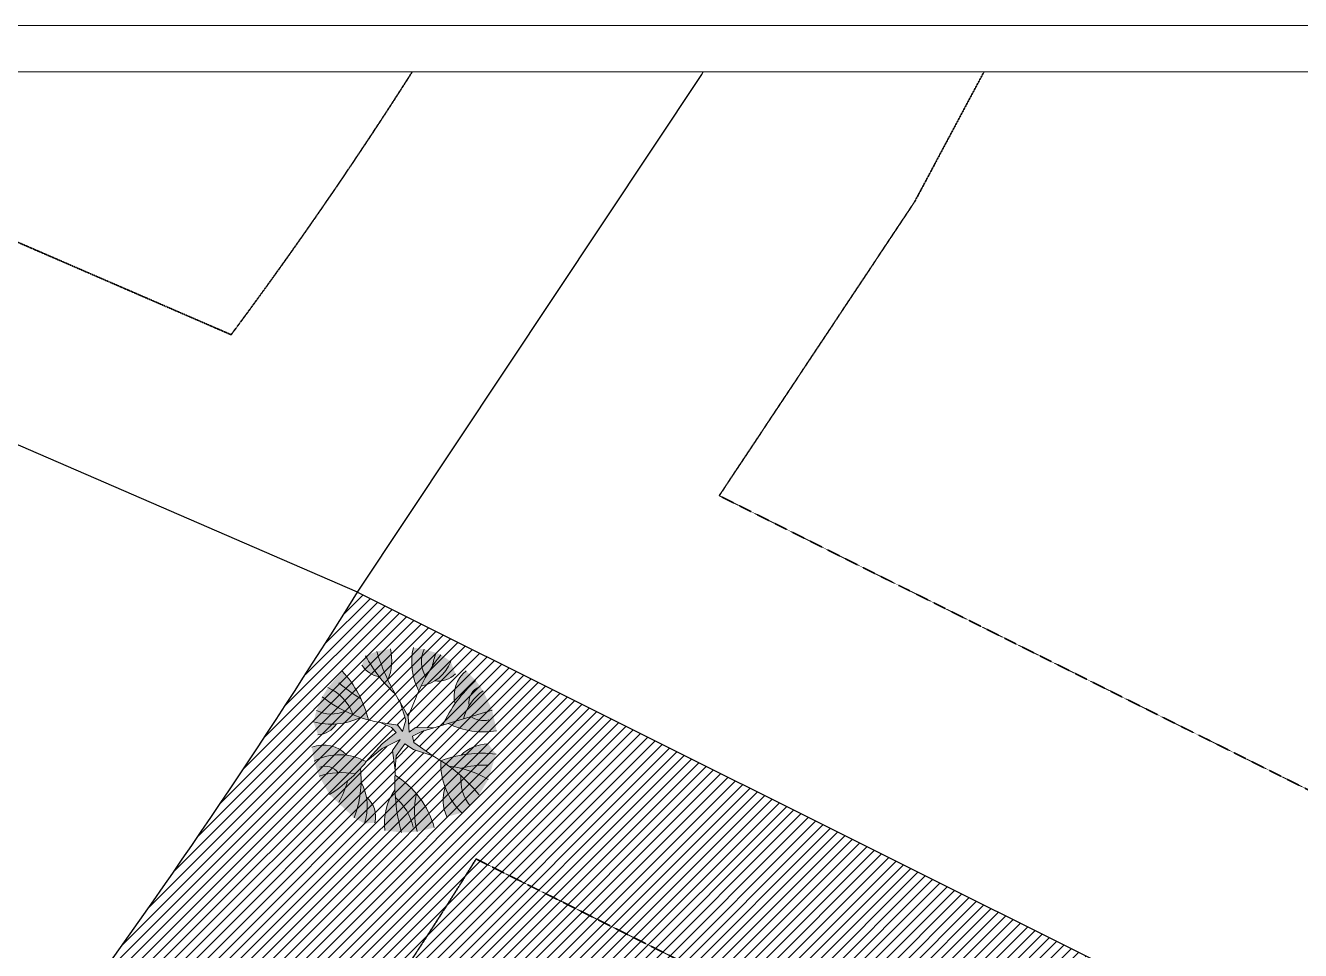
# Model space of a CAD drawing. Header units: metres. Extents: x 579991 to 911209, y 678516 to 840782.
# Drawn here: x 657404 to 677983, y 708130 to 723066 of the extents above; entities that cross this region are included whole.
import ezdxf

# ---------------------------------------------------------------- set-up
doc = ezdxf.new("R2010")
doc.units = ezdxf.units.M
doc.header["$MEASUREMENT"] = 0
doc.linetypes.add('DASHED', pattern=[0.75, 0.5, -0.25])
for name, color, linetype, lineweight, true_color in [('2D Drafting - General_Pen_No__104', 7, 'Continuous', 13, 0x96e196), ('ОБЗАВЕЖДАНЕ_Pen_No__64', 7, 'Continuous', 13, 0x41c341), ('ОБЗАВЕЖДАНЕ_Pen_No__9', 7, 'Continuous', 13, 0x3dad99)]:
    doc.layers.add(name, color=color, linetype=linetype, lineweight=lineweight, true_color=true_color)
doc.layers.add('2D Drafting - General_Pen_No__6', color=5, linetype='Continuous', lineweight=13)
doc.layers.add('Roofs_Pen_No__1', color=7, linetype='Continuous', lineweight=13)
doc.layers.add('Parceli', color=7, linetype='Continuous')

msp = doc.modelspace()

# ---------------------------------------------------------------- hatches: boundary and pattern name
at = {"layer": '2D Drafting - General_Pen_No__104', "linetype": 'Continuous', "lineweight": 0, "true_color": 0x547d54, "transparency": 33554687}
h = msp.add_hatch(dxfattribs=at)
h.set_pattern_fill('ANSI31', color=87, scale=1000)
h.set_pattern_definition([(45, (63000, 0), (-88.38834764831844, 88.38834764831844), [])])
h.paths.add_polyline_path([(672873.870529637, 695722.1407107007), (670426.726437152, 697461.8768615993, -0.02612016134504541), (666432.7983713069, 692706.2231018038), (657490.3417151712, 699788.1376105191, 0.0372376702390272), (664677.3245852732, 709608.8663046078), (674975.0075113319, 704463.6584068479, -0.0267211541414698), (671604.3113063325, 699078.6089001854), (674046.3250555397, 697342.5200390783, 0.00195804477381019), (674373.1004322241, 697811.3149567341), (679260.5114538514, 705676.0472846047), (678959.539160301, 705826.4272325074), (677850.7110819445, 703585.7799387575), (673369.4164948135, 705803.4360952504), (674478.2445729551, 708044.0833888978), (678959.5391603034, 705826.4272325062), (662764.9133611761, 713918.0258153768, -0.03723767025705801), (652492.0718377747, 699919.6603619324), (666807.4495323293, 688582.6995135115, 0.03213471712357351)])
h.paths.add_polyline_path([(666793.704039393, 691251.1620809995), (666641.750053376, 691171.875834997), (666663.0248019171, 691068.9937095181), (666966.920204829, 690853.4464069232), (666659.6293272198, 690957.7091189988), (666518.9361090589, 691047.4503750354), (666380.1419406323, 690856.4482701506), (666361.629162454, 690642.4731671951), (666316.6640892462, 690940.1615250864), (666440.187034938, 691116.9912262934), (666150.2108145361, 690975.3743366875), (665895.8470295542, 690761.7064118793), (666150.3318089654, 691051.5487223295), (666375.3563712386, 691235.1183230549), (666304.4909786823, 691314.7615740813), (666106.0215976732, 691396.8467276786), (666403.4331388461, 691350.085724611), (666480.6810828979, 691249.5573312035), (666533.5601793835, 691430.1523102614), (666441.9734133959, 691722.5795821183), (666573.72457523, 691492.8573230538), (666587.8631006745, 691237.262258884), (666690.2847420326, 691312.3004672165), (666980.1968208494, 691307.8815511176)], flags=16)
h.paths.add_polyline_path([(655733.9008606724, 700384.77773081), (655581.9468746553, 700305.4914848076), (655603.2216231965, 700202.6093593286), (655907.1170261083, 699987.0620567338), (655599.8261484992, 700091.3247688094), (655459.1329303383, 700181.0660248459), (655320.3387619116, 699990.0639199611), (655301.8259837334, 699776.0888170056), (655256.8609105255, 700073.7771748969), (655380.3838562174, 700250.6068761039), (655090.4076358154, 700108.989986498), (654836.0438508336, 699895.3220616898), (655090.5286302448, 700185.1643721401), (655315.553192518, 700368.7339728654), (655244.6877999617, 700448.3772238918), (655046.2184189525, 700530.4623774891), (655343.6299601254, 700483.7013744215), (655420.8779041773, 700383.172981014), (655473.7570006629, 700563.7679600719), (655382.1702346753, 700856.1952319288), (655513.9213965094, 700626.4729728643), (655528.0599219538, 700370.8779086946), (655630.481563312, 700445.916117027), (655920.3936421288, 700441.4972009282)], flags=16)
h.paths.add_polyline_path([(663976.2148315031, 711271.0523170526), (663668.923953894, 711375.3150291282), (663528.230735733, 711465.0562851648), (663389.4365673064, 711274.05418028), (663370.9237891282, 711060.0790773245), (663325.9587159203, 711357.7674352158), (663449.4816616122, 711534.5971364228), (663159.5054412102, 711392.9802468169), (662905.1416562283, 711179.3123220087), (663159.6264356396, 711469.1546324589), (663384.6509979127, 711652.7242331842), (663313.7856053564, 711732.3674842106), (663115.3162243473, 711814.4526378079), (663412.7277655202, 711767.6916347403), (663489.9757095721, 711667.1632413329), (663542.8548060576, 711847.7582203908), (663451.2680400701, 712140.1854922477), (663583.0192019042, 711910.4632331831), (663597.1577273486, 711654.8681690134), (663699.5793687068, 711729.9063773459), (663989.4914475236, 711725.487461247), (663802.9986660671, 711668.7679911288), (663651.0446800501, 711589.4817451264), (663672.3194285913, 711486.5996196475)], flags=16)
h.paths.add_polyline_path([(664494.178448426, 695984.9089361702), (663892.9128104785, 695185.859730787), (661655.5750722082, 696869.403489347), (662256.8407101558, 697668.4526947301), (659380.2635339737, 699833.0090190346), (661424.5667029953, 702549.7763173374), (660625.517497612, 703151.041955285), (662549.5675390441, 705707.9994125112), (663348.6167444274, 705106.7337745636), (665392.9199134491, 707823.5010728666), (673383.411967281, 701810.844693391), (671423.9527252947, 699206.8303418732), (671604.3113063325, 699078.6089001854, 0.02672115414146989), (674975.0075113319, 704463.6584068479), (664677.3245852732, 709608.8663046078, -0.03723767023902724), (657490.3417151712, 699788.1376105191), (666432.7983713069, 692706.2231018038, 0.03453505690519396), (671604.3113063325, 699078.6089001854), (671423.9527252947, 699206.8303418732), (667370.7555878055, 693820.3526395588)], flags=17)
at = {"layer": 'ОБЗАВЕЖДАНЕ_Pen_No__64', "linetype": 'Continuous', "lineweight": 0, "true_color": 0x103010}
h = msp.add_hatch(color=88, dxfattribs=at)
edge = h.paths.add_edge_path()
edge.add_ellipse((662512.3667450873, 712810.9653822146), major_axis=(-721.2672341746826, 354.7761483196171), ratio=0.9999999999999098, start_angle=183.4394826287652, end_angle=219.734600782757, ccw=False)
edge.add_ellipse((666455.8596346087, 714024.3974127736), major_axis=(-3182.376936048388, 1565.344130964631), ratio=0.9999999999998164, start_angle=51.64649860584247, end_angle=55.76567062855414)
edge.add_ellipse((664921.8397569963, 713971.7446759536), major_axis=(-2063.100566877898, 1014.79567909457), ratio=0.9999999999998593, start_angle=64.42378549216932, end_angle=73.78759042933922, ccw=False)
edge.add_ellipse((663183.180442991, 712949.5206581141), major_axis=(179.3048532783602, 364.5304686088142), ratio=0.9999999999999212, start_angle=147.2646035812459, end_angle=196.6468417489392, ccw=False)
edge.add_line((662835.2298190648, 712739.8469681509), (662893.1838632999, 712889.7328995238))
edge.add_line((662893.1838632999, 712889.7328995239), (663073.1423580284, 712959.010610644))
edge.add_line((663073.1423580283, 712959.0106106441), (663293.8154911789, 712999.1950178789))
h = msp.add_hatch(color=88, dxfattribs=at)
edge = h.paths.add_edge_path()
edge.add_ellipse((664067.0071635472, 712856.1802610607), major_axis=(-338.1695097372091, 166.3384532932268), ratio=0.9999999999999942, start_angle=107.3216712035283, end_angle=163.1159074508075, ccw=False)
edge.add_ellipse((663669.001552726, 713028.5619989231), major_axis=(-576.1559274494174, 283.3989554591581), ratio=0.9999999999999896, start_angle=126.7285279373566, end_angle=148.1541442102069, ccw=False)
edge.add_line((663786.4187642983, 712397.3062511337), (663751.3389315837, 712319.6466666724))
edge.add_ellipse((664639.6973403798, 712785.066705741), major_axis=(-899.9199825210346, 442.651669266521), ratio=0.9999999999999946, start_angle=12.63817934990442, end_angle=53.84210238111439, ccw=False)
edge.add_line((663664.7320450776, 713020.0968063695), (663836.898587933, 712993.1162555616))
edge.add_line((663836.8985879329, 712993.1162555617), (664032.2185885618, 712936.5875422301))
edge.add_line((664032.2185885618, 712936.58754223), (664109.7835832195, 712905.8219368823))
edge.add_line((664109.7835832195, 712905.8219368823), (664267.6618307859, 712796.4488968296))
edge.add_line((664267.6618307859, 712796.4488968297), (664342.2888612603, 712598.7951696818))
h = msp.add_hatch(color=88, dxfattribs=at)
edge = h.paths.add_edge_path()
edge.add_ellipse((661157.8919111124, 711406.6556733935), major_axis=(810.9269945038237, 1648.631322070813), ratio=0.9999999999999902, start_angle=310.2633803024633, end_angle=338.45125055916344, ccw=False)
edge.add_line((662940.0359718242, 711853.3662882183), (662807.5718585245, 711893.714767855))
edge.add_ellipse((662334.6177468516, 712860.3759915313), major_axis=(-965.6628638350712, 474.9892067379357), ratio=0.9999999999999909, start_angle=120.90592645273111, end_angle=142.2625147964608, ccw=False)
edge.add_ellipse((662110.0919370544, 711983.9015337077), major_axis=(-331.3849821834779, 163.0012872060478), ratio=0.9999999999999797, start_angle=118.39239759081289, end_angle=174.1288154808832, ccw=False)
edge.add_line((662124.2738418437, 711614.8699637516), (662051.9229323639, 711822.0103743381))
edge.add_line((662051.9229323639, 711822.0103743384), (662100.9114249309, 712006.4546269285))
edge.add_line((662100.9114249309, 712006.4546269285), (662193.3250204313, 712223.5983960142))
edge.add_line((662193.3250204313, 712223.5983960142), (662284.4000814946, 712375.364473339))
edge.add_line((662284.4000814946, 712375.364473339), (662517.6697831785, 712642.2089766415))
h = msp.add_hatch(color=88, dxfattribs=at)
edge = h.paths.add_edge_path()
edge.add_line((664935.8874931331, 712013.322099187), (665008.5769714789, 711677.5998768082))
edge.add_ellipse((664796.151562182, 712894.6326320269), major_axis=(545.2881350457068, 1108.582036463077), ratio=0.999999999999988, start_angle=178.7845965579403, end_angle=216.0924772092205, ccw=False)
edge.add_line((664227.4717512685, 711797.8662236929), (664139.4265332405, 711771.0883609041))
edge.add_ellipse((666142.3673983313, 710844.8997758235), major_axis=(973.9879418462089, 1980.137594543197), ratio=0.9999999999999796, start_angle=81.03603200341502, end_angle=91.37510218503479, ccw=False)
edge.add_ellipse((664852.489771161, 712240.6934646202), major_axis=(233.631610824751, 474.9778883205334), ratio=0.9999999999999745, start_angle=65.84450707537923, end_angle=129.8698518348977, ccw=False)
edge.add_line((664514.7071845698, 712648.2356687728), (664669.5158892514, 712488.1605087526))
edge.add_line((664669.5158892513, 712488.1605087526), (664745.1092012845, 712389.2523713962))
edge.add_line((664745.1092012846, 712389.252371396), (664788.5483381663, 712323.6192862106))
edge.add_line((664788.5483381663, 712323.6192862106), (664935.8874931332, 712013.322099187))
msp.add_hatch(color=88, dxfattribs=at).paths.add_polyline_path([(663976.2148315026, 711271.0523170528), (663668.923953894, 711375.3150291282), (663528.2307357329, 711465.0562851648), (663389.4365673066, 711274.0541802803), (663370.9237891281, 711060.0790773255), (663325.9587159202, 711357.767435216), (663449.4816616122, 711534.5971364228), (663159.5054412097, 711392.9802468165), (662905.141656228, 711179.3123220091), (663159.62643564, 711469.1546324589), (663384.6509979127, 711652.7242331842), (663313.7856053566, 711732.3674842102), (663115.316224345, 711814.4526378086), (663412.7277655201, 711767.6916347407), (663489.9757095721, 711667.1632413329), (663542.8548060581, 711847.758220391), (663451.2680400696, 712140.185492248), (663583.0192019041, 711910.4632331828), (663597.1577273489, 711654.8681690135), (663699.5793687066, 711729.9063773463), (663989.4914475238, 711725.487461247), (663802.9986660671, 711668.7679911288), (663651.0446800498, 711589.4817451263), (663672.3194285915, 711486.5996196475)])
h = msp.add_hatch(color=88, dxfattribs=at)
edge = h.paths.add_edge_path()
edge.add_line((662905.1416562281, 711179.312322009), (662809.3746473307, 711067.9056236985))
edge.add_ellipse((661163.1525200496, 710873.541135338), major_axis=(-1487.453383092268, 731.6469639194127), ratio=0.9999999999998148, start_angle=205.261643725056, end_angle=212.925167801382, ccw=False)
edge.add_ellipse((662098.7603679836, 710452.8669248738), major_axis=(362.9197256286685, 737.8232949747328), ratio=0.999999999999994, start_angle=306.85749564520296, end_angle=324.8047947761728, ccw=False)
edge.add_ellipse((662659.4229114401, 710297.3188692298), major_axis=(174.2707021224682, 354.2959353747581), ratio=0.9999999999999901, start_angle=281.07073776417013, end_angle=347.3962903622014, ccw=False)
edge.add_line((663040.5892995971, 710194.3233742765), (662874.7485210155, 710180.7841233287))
edge.add_line((662874.7485210154, 710180.7841233287), (662708.4499302547, 710273.6405096513))
edge.add_line((662708.4499302548, 710273.6405096513), (662312.2735184946, 710647.1097091216))
edge.add_line((662312.2735184946, 710647.1097091216), (662142.0218560818, 710946.9183830951))
edge.add_line((662142.0218560818, 710946.9183830951), (662062.9105902506, 711189.089476776))
edge.add_line((662062.9105902506, 711189.089476776), (662027.889841244, 711414.2938514078))
edge.add_ellipse((662212.9216777644, 710931.8343068957), major_axis=(-463.6686345232656, 228.0688272787125), ratio=0.9999999999999921, start_angle=249.10058028918831, end_angle=317.17430974314834, ccw=False)
edge.add_ellipse((662475.0359342074, 710409.7612313849), major_axis=(-791.0704909041842, 389.1108988659871), ratio=0.9999999999998824, start_angle=266.99057048556415, end_angle=288.6075007095413, ccw=False)
h = msp.add_hatch(color=88, dxfattribs=at)
edge = h.paths.add_edge_path()
edge.add_line((664998.2366431797, 711302.4640772102), (664871.7152356915, 710890.340384008))
edge.add_line((664871.7152356916, 710890.3403840079), (664724.3741860902, 710643.74332829))
edge.add_line((664724.3741860902, 710643.74332829), (664573.5675243129, 710468.9768126371))
edge.add_line((664573.567524313, 710468.9768126372), (664444.664990779, 710354.9807793644))
edge.add_line((664444.6649907791, 710354.9807793644), (664205.0164876365, 710289.4685290125))
edge.add_ellipse((664794.7939778063, 710566.0409636579), major_axis=(-584.5216569811573, 287.5138814678939), ratio=0.9999999999999902, start_angle=8.119808648817525, end_angle=51.31553326783859, ccw=False)
edge.add_ellipse((665214.2691239212, 711150.588107065), major_axis=(-993.2687824923414, 488.5679761981314), ratio=0.9999999999999519, start_angle=23.92309112432588, end_angle=46.40574897768619, ccw=False)
edge.add_line((664108.2122578308, 711194.4030658603), (664433.5696282996, 711284.9272452302))
edge.add_ellipse((664883.1577889452, 710817.7197250178), major_axis=(286.183638144515, 581.8172448407774), ratio=0.9999999999999957, start_angle=387.33402675433683, end_angle=430.09060192817617, ccw=False)
edge.add_line((664870.230289237, 711465.9829901246), (664998.2366431798, 711302.4640772102))
h = msp.add_hatch(color=88, dxfattribs=at)
edge = h.paths.add_edge_path()
edge.add_ellipse((662607.0294471665, 709729.861630208), major_axis=(-1298.432212240071, 638.6714345061833), ratio=0.9999999999999826, start_angle=221.6114075596088, end_angle=264.4557235202283, ccw=False)
edge.add_line((664001.9487081544, 710114.6052674026), (663727.6706579269, 710049.2538076771))
edge.add_line((663727.6706579268, 710049.2538076771), (663474.1713758719, 710035.3985452192))
edge.add_line((663474.1713758721, 710035.3985452191), (663203.9650463654, 710068.3724257887))
edge.add_ellipse((664153.2365979087, 710183.5196904294), major_axis=(422.0552545002808, 858.0470460716058), ratio=0.999999999999994, start_angle=81.5636726970668, end_angle=123.10782688796621, ccw=False)
edge.add_line((663366.3938616244, 710726.8923797326), (663368.1610166733, 710960.5143614593))

# ---------------------------------------------------------------- linework, layer by layer
at = {"layer": '2D Drafting - General_Pen_No__6', "color": 5, "linetype": 'DASHED', "lineweight": 35, "flags": 128}
for points in [[(650936.9450360052, 722316.0709789591), (660723.1807863631, 718073.0873052792, 0.01813811158127727), (663645.0824098325, 722316.0709789591)], [(674975.0075113319, 704463.6584068479), (664677.3245852732, 709608.8663046078, -0.03723767023902722), (657490.3417151712, 699788.1376105191), (666432.7983713069, 692706.2231018038)]]:
    msp.add_lwpolyline(points, format="xyb", dxfattribs=at)
msp.add_lwpolyline([(672873.2260494011, 722316.0709789591), (671756.3376702659, 720222.880713159), (668600.8679937862, 715473.6126628534), (678685.6612624892, 710434.7744756208)], dxfattribs=at)
at = {"layer": 'Parceli', "color": 1}
for points in [[(662764.9133611761, 713918.0258153768), (668318.018192082, 722275.9522911923), (668339.424796484, 722316.0709789591)], [(662764.9133611761, 713918.0258153768), (646740.6173729971, 720865.6232444552)], [(662764.9133611761, 713918.0258153768), (679260.5114538514, 705676.0472846047)]]:
    msp.add_lwpolyline(points, dxfattribs=at)
msp.add_lwpolyline([(652492.0718377747, 699919.6603619324, 0.037237670257058), (662764.9133611761, 713918.0258153768)], format="xyb", dxfattribs=at)
at = {"layer": 'Roofs_Pen_No__1'}
for points in [[(642990.6173729971, 678516.0709789591), (705990.6173729971, 678516.0709789591), (705990.6173729971, 723066.0709789591), (642990.6173729971, 723066.0709789591)], [(646740.6173729971, 679266.0709789591), (705240.6173729971, 679266.0709789591), (705240.6173729971, 722316.0709789591), (646740.6173729971, 722316.0709789591)]]:
    msp.add_lwpolyline(points, close=True, dxfattribs=at)
at = {"layer": 'ОБЗАВЕЖДАНЕ_Pen_No__9', "color": 135, "linetype": 'Continuous', "lineweight": 13, "true_color": 0x3dad99}
for p, q in [((663583.0192019042, 711910.4632331831), (663451.2680400701, 712140.1854922477)), ((663542.8548060576, 711847.7582203908), (663451.2680400701, 712140.1854922477)), ((663710.2972553107, 712218.1111286674), (663583.0192019042, 711910.4632331831)), ((663412.7277655202, 711767.6916347403), (663099.0723910196, 711817.0066003646)), ((663115.3162243445, 711814.4526378091), (663313.7856053564, 711732.3674842106)), ((663489.9757095721, 711667.1632413329), (663542.8548060576, 711847.7582203908)), ((663583.0192019042, 711910.4632331831), (663597.1577273486, 711654.8681690134)), ((664935.887493131, 712013.3220991862), (663802.9986660671, 711668.7679911288)), ((663159.6264356396, 711469.1546324589), (663384.6509979127, 711652.7242331842)), ((663384.6509979127, 711652.7242331842), (663313.7856053564, 711732.3674842106)), ((663412.7277655202, 711767.6916347403), (663489.9757095721, 711667.1632413329)), ((663699.5793687068, 711729.9063773459), (663597.1577273486, 711654.8681690134)), ((663802.9986660671, 711668.7679911288), (663651.0446800501, 711589.4817451264)), ((663989.4914475236, 711725.487461247), (663699.5793687068, 711729.9063773459)), ((662905.1416562283, 711179.3123220087), (663159.6264356396, 711469.1546324589)), ((663449.4816616122, 711534.5971364228), (663159.5054412102, 711392.9802468169)), ((663325.9587159203, 711357.7674352158), (663449.4816616122, 711534.5971364228)), ((663528.230735733, 711465.0562851648), (663389.4365673064, 711274.05418028)), ((663668.923953894, 711375.3150291282), (663528.230735733, 711465.0562851648)), ((663651.0446800501, 711589.4817451264), (663672.3194285913, 711486.5996196475)), ((663672.3194285913, 711486.5996196475), (663976.2148315031, 711271.0523170526)), ((663159.5054412102, 711392.9802468169), (662905.1416562283, 711179.3123220087)), ((663325.9587159203, 711357.7674352158), (663373.379662736, 711043.8201250017)), ((663389.4365673064, 711274.05418028), (663370.9237891283, 711060.0790773254)), ((663668.923953894, 711375.3150291282), (663976.2148315031, 711271.0523170526))]:
    msp.add_line(p, q, dxfattribs=at)
at = {"layer": 'ОБЗАВЕЖДАНЕ_Pen_No__9', "color": 135, "linetype": 'Continuous', "lineweight": 13, "true_color": 0x3dad99, "extrusion": (0, 0, -1)}
for centre, major_axis, ratio, start_param, end_param in [((664921.8397569997, 713971.7446759522), (-2063.100566881836, 1014.795679096507), 0.9999999999999714, 4.995348907076982, 5.336074536011695), ((666455.8596346136, 714024.397412773), (1565.344130963525, 3182.376936046141), 0.9999999999999906, 3.695143542509255, 3.950143980061746), ((662512.3667450859, 712810.9653822167), (354.7761483197124, 721.2672341748764), 0.9999999999999836, 0.8772967161782534, 1.510766030357181), ((664639.697340378, 712785.0667057412), (-899.919982520802, 442.6516692664063), 0.9999999999999798, 5.343463344431754, 6.062607466065745), ((664267.661830785, 712796.4488968301), (209.0060091968802, 424.9135317955829), 0.9999999999999853, 3.703513576972114, 4.683551466624144), ((664949.7118986275, 712559.3901883137), (437.8450547291389, 890.148035930088), 0.9999999999998772, 4.418381986320989, 4.645312665456602), ((661157.8919111094, 711406.6556733922), (-1648.631322072177, 810.926994504495), 0.9999999999999926, 1.946892954225889, 2.438864099328536), ((663183.1804429927, 712949.5206581099), (179.3048532782254, 364.5304686085399), 0.999999999999974, 2.851050455021768, 3.712933103048661), ((663669.0015527261, 713028.5619989247), (-576.1559274499009, 283.3989554593959), 0.9999999999999867, 3.05433932531177, 4.071355238469835), ((664852.4897711654, 712240.6934646216), (233.631610824676, 474.9778883203808), 0.9999999999999637, 4.016528793582546, 5.133981864348387), ((664073.5476387999, 714319.9713622589), (-2214.313414160247, 1089.174091135788), 0.9999999999999167, 4.789587805486457, 4.966116026853785), ((664067.0071635463, 712856.1802610635), (-338.1695097378003, 166.3384532935176), 0.9999999999999852, 3.436275659786543, 4.41006878593223), ((663493.3068793872, 713907.369598675), (-1908.797995336876, 938.8974968212874), 0.9999999999999923, 4.441666012528772, 4.91273350748339), ((661996.8671515093, 711707.1357103251), (-652.7708537386944, 321.084222673332), 0.9999999999999835, 1.520010420975495, 2.359838110336332), ((665240.8931753413, 711675.7468490056), (-709.0297858714631, 348.7568054622578), 0.9999999999999839, 6.078894853500921, 6.787334768189102), ((664824.8456883233, 712136.4458541893), (117.000864197904, 237.8651724919345), 0.9999999999999565, 4.059124309604832, 5.52052624907563), ((662334.6177468498, 712860.3759915363), (474.9892067372391, 965.662863833655), 0.9999999999999852, 2.229439695020357, 2.950270552563182), ((662341.2095528416, 712466.7135289338), (-465.9012126595283, 229.1669854016336), 0.9999999999999908, 3.820323846951441, 4.736425011359453), ((662110.0919370573, 711983.9015337087), (163.0012872060567, 331.3849821834959), 0.999999999999967, 1.673267827654043, 2.646051833110727), ((664796.1515621848, 712894.6326320278), (545.288135044113, 1108.582036459837), 0.9999999999999998, 2.511660091089979, 3.162805445396259), ((662212.9216777673, 710931.8343068962), (-463.6686345232948, 228.0688272787267), 0.9999999999999976, 0.7474492994146672, 1.935560012501054), ((664883.1577889471, 710817.7197250241), (286.1836381441966, 581.81724484013), 0.9999999999999761, -1.223311778359806, -0.4770687646959915), ((662828.1898369684, 709142.0614106557), (1067.593464658193, 2170.439554981786), 0.999999999999971, 0.03741060575169697, 0.4438539822709622), ((665214.2691239184, 711150.5881070639), (488.5679761979789, 993.2687824920315), 0.9999999999999981, 3.453249466054015, 4.294852273011374), ((664773.7071519649, 709432.4688827358), (-1690.042110007221, 831.2960881585082), 0.9999999999999937, 0.7525248371410276, 1.233164156003282), ((662499.7770152256, 709817.3313936336), (522.9783687642661, 1063.225821009715), 0.9999999999999933, -0.7638483146992947, -0.2652336076940942), ((662243.1081602792, 710841.5171025541), (-235.9507067600829, 116.0591788609659), 0.9999999999999968, 0.7736884366660431, 2.031581143274633), ((660941.645403621, 712770.3008314132), (-2267.683322007143, 1115.425623778554), 0.9999999999999789, 3.36544294731294, 3.682018061285493), ((661163.1525200478, 710873.5411353384), (731.6469639191342, 1487.453383091702), 0.9999999999999492, 0.9961437418888632, 1.483968515075121), ((666248.2102653505, 710821.9115214178), (1272.650944640997, 2587.325645364568), 0.9999999999999446, 3.978983681139223, 4.332296703580663), ((664038.9465756331, 709498.7938209674), (715.775982090986, 1455.187349365803), 0.99999999999999, -0.3348258312118766, 0.08214809129921097), ((664802.6723127103, 709814.3474023632), (-1175.224869036299, 578.06833957072), 0.9999999999999731, 0.8215713198631468, 1.164715405550307), ((661119.6541586297, 711271.4083487629), (678.391717587396, 1379.184367801588), 0.9999999999996773, 1.381215551854631, 1.622318956316406), ((662098.4425799125, 710452.7816610299), (-738.1176876934094, 363.0645312012452), 0.9999999999999648, 2.185144823796525, 3.021471092468019), ((662607.0294471674, 709729.8616302051), (638.6714345055242, 1298.43221223873), 0.999999999999988, 0.09676587921164415, 0.8445402584871333), ((665176.2331453889, 710911.068043527), (-670.6855343699335, 329.8960764379075), 0.9999999999999918, 5.193159600082958, 5.884063261469239), ((662659.4229114426, 710297.3188692314), (174.270702122203, 354.295935374219), 0.9999999999999958, 0.2199762311414584, 1.377575502191728), ((664153.2365979099, 710183.5196904266), (-858.0470460719235, 422.0552545004372), 0.9999999999999736, 5.705344719809431, 6.430426995393706), ((662793.2316401496, 709931.5632405283), (391.776179491087, 796.4890614418894), 0.999999999999974, 0.2547836611118461, 0.9006738398003233), ((664831.2395120504, 710371.4214955966), (-1031.592308064628, 507.4185105747858), 0.9999999999999167, 5.542016498123257, 6.077382573673907), ((664794.7939778056, 710566.0409636624), (287.5138814678624, 584.5216569810932), 0.9999999999999885, 3.816763967441403, 4.570671584824928)]:
    msp.add_ellipse(centre, major_axis=major_axis, ratio=ratio, start_param=start_param, end_param=end_param, dxfattribs=at)
at = {"layer": 'ОБЗАВЕЖДАНЕ_Pen_No__9', "color": 135, "linetype": 'Continuous', "lineweight": 13, "true_color": 0x3dad99, "extrusion": (0, 0, -0.9999999999999998)}
for centre, major_axis, ratio, start_param, end_param in [((665978.8937516686, 711360.1843143251), (1070.509553764602, 2176.368024340136), 0.9999999999999445, 4.616810767453503, 4.946211215737298), ((664799.8999348669, 712226.6068227157), (-343.1180916804435, 168.7725564359733), 0.9999999999999727, 4.043565023210855, 4.84003951770619), ((662475.0359342094, 710409.7612313856), (-791.0704909042647, 389.1108988660266), 0.9999999999999938, 0.6272287763133525, 1.623320780427872)]:
    msp.add_ellipse(centre, major_axis=major_axis, ratio=ratio, start_param=start_param, end_param=end_param, dxfattribs=at)
at = {"layer": 'ОБЗАВЕЖДАНЕ_Pen_No__9', "color": 135, "linetype": 'Continuous', "lineweight": 13, "true_color": 0x3dad99, "extrusion": (0, 0, -0.9999999999999999)}
msp.add_ellipse((666142.3673983322, 710844.8997758253), major_axis=(973.987941847588, 1980.137594546), ratio=0.999999999999952, start_param=4.688388919703677, end_param=5.095289546494101, dxfattribs=at)

doc.saveas('drawing.dxf')
